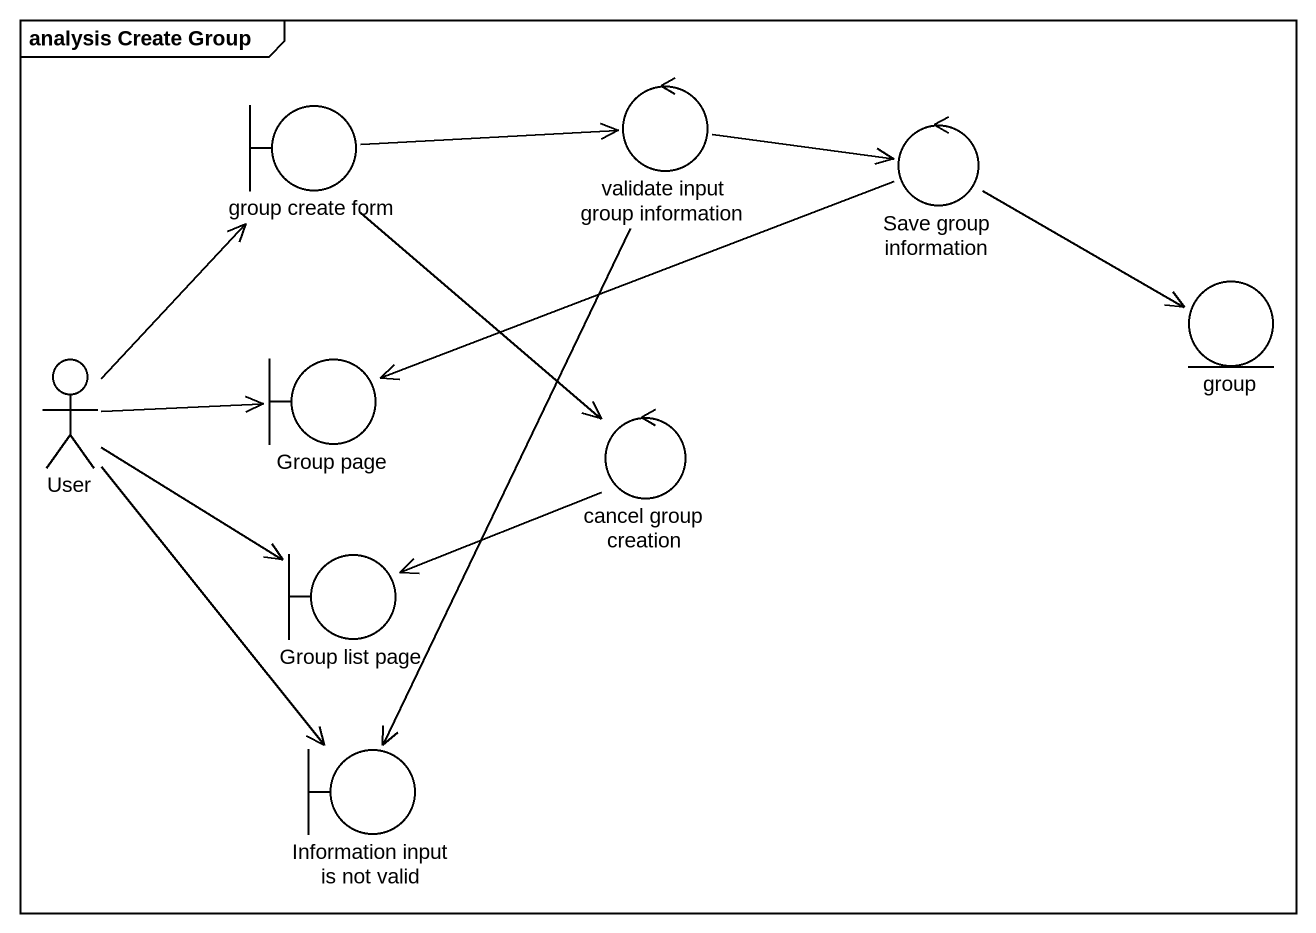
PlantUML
@startuml
mainframe analysis Create Group
control "validate input group information" as validate_input_group
boundary "group create form" as group_create_form
control "Save group information" as Save_group_information
entity "group" as group_
actor User
boundary "Group page" as Group_page
control "cancel group creation" as cancel_group_creation
boundary "Group list page" as Group_list_page
boundary "Information input is not valid" as Information_input_is_not
validate_input_group -right-> Save_group_information
validate_input_group --> Information_input_is_not
group_create_form -right-> validate_input_group
group_create_form --> cancel_group_creation
Save_group_information -right-> group_
Save_group_information -left-> Group_page
User -up-> group_create_form
User -right-> Group_page
User -right-> Group_list_page
User --> Information_input_is_not
cancel_group_creation -left-> Group_list_page
@enduml
